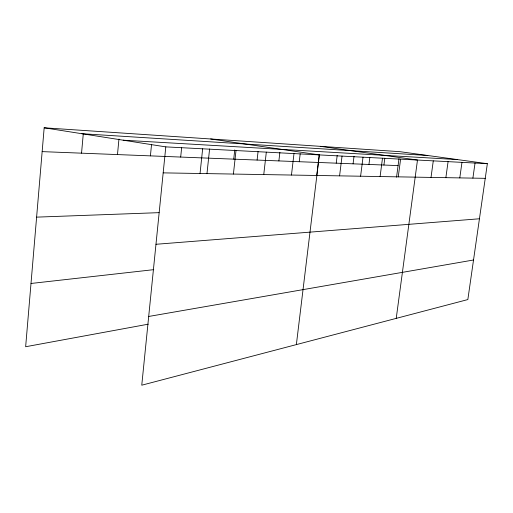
<?xml version="1.0" encoding="UTF-8"?>
<svg xmlns="http://www.w3.org/2000/svg" width="513" height="513" viewBox="0 0 513 513"><rect width="100%" height="100%" fill="white"/><g stroke="black" fill="none" stroke-linecap="round" stroke-linejoin="round"><path stroke-width="0.77" d="M44.169 127.801L165.795 146.878L141.761 385.199L467.843 299.566L487.35 163.692L399.916 151.675L44.169 127.801L25.65 346.737L148.244 324.184M81.541 153.169L83.305 133.579M117.483 154.58L118.952 139.061M150.412 155.875L151.553 144.313M180.685 157.061L181.634 147.847M200.044 173.497L202.654 148.802M206.957 173.766L209.599 148.95M233.736 159.145L234.755 149.899M233.409 174.061L235.999 150.546M257.103 160.062L258.065 151.534M263.753 174.574L266.318 152.137M278.886 160.915L279.886 152.303M291.461 175.048L293.994 153.579M299.252 161.717L300.195 153.778M316.739 175.561L319.259 154.785M296.367 344.601L319.362 154.907L210.663 138.972M336.233 163.166L337.201 155.349M339.58 175.863L342.036 156.093M353.072 163.833L354.028 156.247M360.601 176.215L363.018 157.19M368.943 164.455L369.835 157.478M380.107 176.549L382.486 158.209M383.923 165.045L384.801 158.261M396.555 177.171L398.999 158.639M398.261 176.857L400.595 159.158M396.228 318.374L417.486 160.043L320.285 146.327M431.023 177.415L433.28 160.864M445.861 177.665L448.08 161.64M459.789 177.902L461.969 162.364M472.896 178.12L475.038 163.051M148.693 316.463L473.525 259.995M31.004 283.471L153.746 269.658M155.971 244.284L479.443 218.775M36.609 217.14L159.088 212.651M163.172 172.868L485.247 178.332M42.156 151.624L398.082 165.596M165.795 146.878L487.35 163.692M123.203 140.196L457.487 159.588M81.92 133.72L427.778 155.503"/></g></svg>
